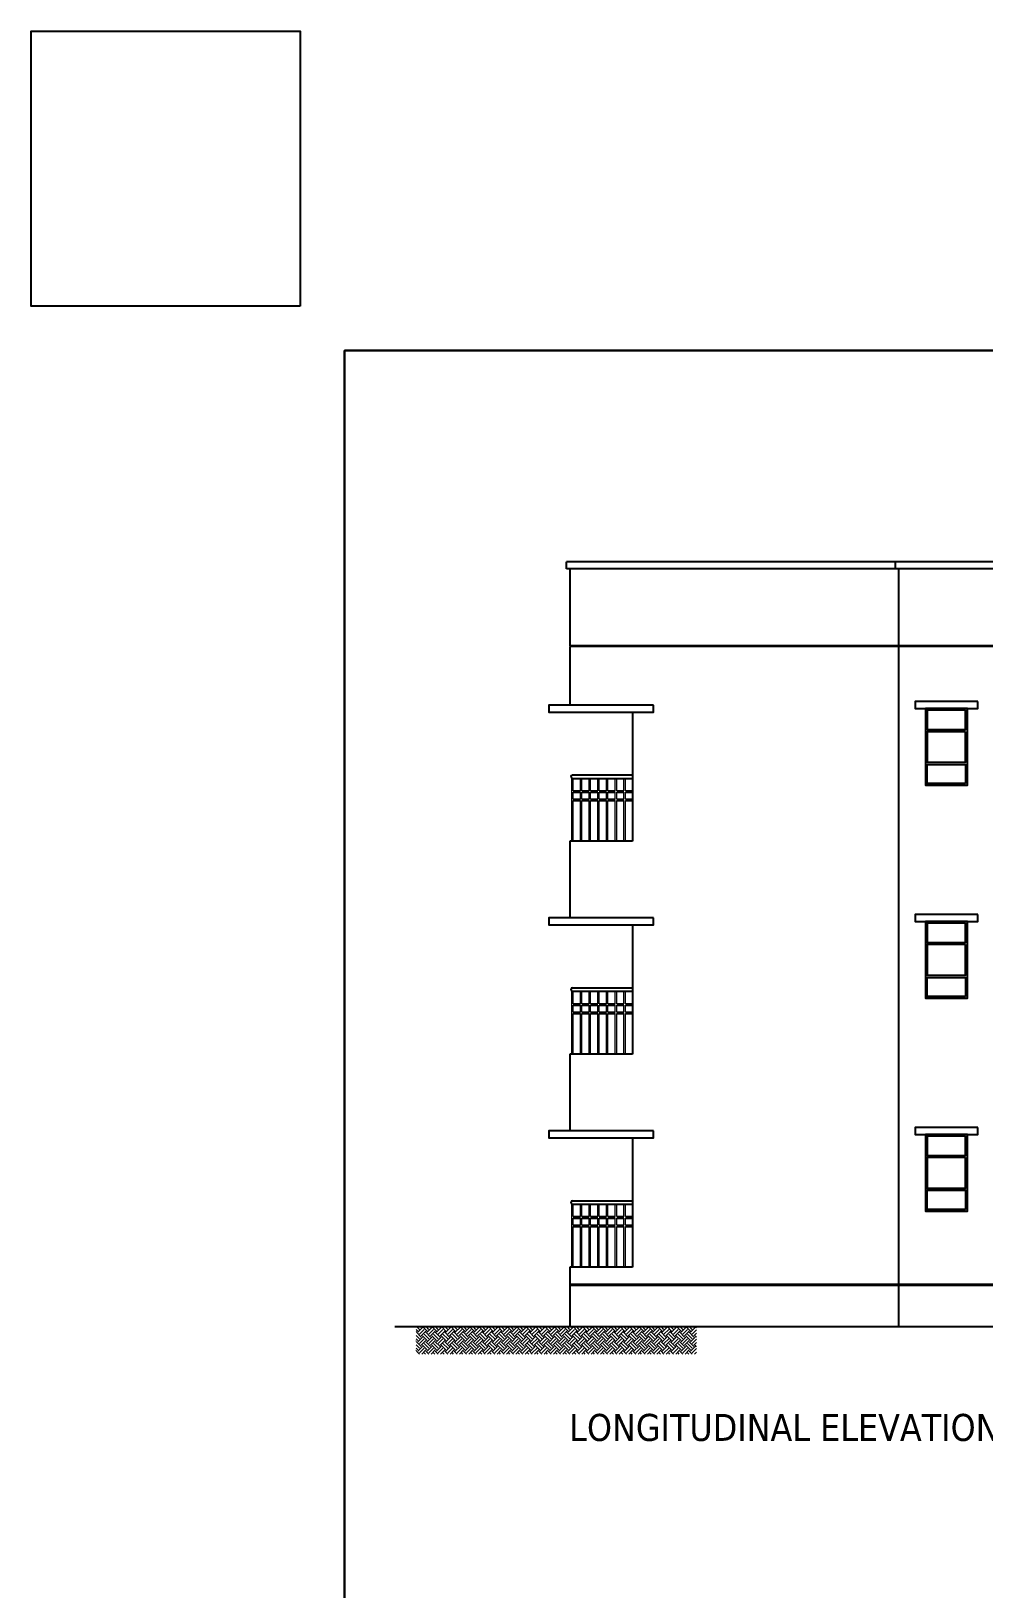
# Model space of a CAD drawing. Header units: metres. Extents: x -1441 to -394, y -133 to 518.
# Drawn here: x -1188.16 to -1174.51, y 136.36 to 158.67 of the extents above; entities that cross this region are included whole.
import ezdxf

# ---------------------------------------------------------------- set-up
doc = ezdxf.new("R2010")
doc.units = ezdxf.units.M
doc.header["$LTSCALE"] = 25.4
doc.layers.get('0').update_dxf_attribs({"linetype": 'CONTINUOUS'})
doc.styles.add('logo', font='tahoma.ttf', dxfattribs={"height": 0.0508})

msp = doc.modelspace()

# ---------------------------------------------------------------- hatches: boundary and pattern name
at = {"linetype": 'Continuous', "lineweight": 9}
h = msp.add_hatch(dxfattribs=at)
h.set_pattern_fill('EARTH', color=8, scale=0.015, angle=45, style=0)
h.set_pattern_definition([(45, (-2029.03703, -82.1387), (9e-18, 0.134701482), [0.095248331, -0.095248331]), (45, (-2029.06229, -82.11344), (9e-18, 0.134701482), [0.095248331, -0.095248331]), (45, (-2029.08754, -82.08818), (9e-18, 0.134701482), [0.095248331, -0.095248331]), (135, (-2029.08754, -82.07135), (-0.134701482, 9e-18), [0.095248331, -0.095248331]), (135, (-2029.06229, -82.04609), (-0.134701482, 9e-18), [0.095248331, -0.095248331]), (135, (-2029.03703, -82.02083), (-0.134701482, 9e-18), [0.095248331, -0.095248331])])
h.paths.add_polyline_path([(-1178.629, 140.112), (-1182.647, 140.112), (-1182.647, 139.723), (-1178.629, 139.723)])

# ---------------------------------------------------------------- linework, layer by layer
at = {"color": 7, "linetype": 'Continuous'}
for p, q in [((-1157.728, 151.068), (-1180.492, 151.068)), ((-1180.492, 150.968), (-1180.492, 151.068)), ((-1175.782, 150.968), (-1175.782, 151.068)), ((-1157.728, 150.968), (-1180.492, 150.968)), ((-1180.445, 150.968), (-1180.445, 149.868)), ((-1175.735, 150.968), (-1175.735, 149.868)), ((-1157.775, 149.868), (-1180.445, 149.868)), ((-1157.775, 149.855), (-1180.445, 149.855)), ((-1180.445, 149.855), (-1180.445, 149.018)), ((-1180.431, 149.868), (-1180.431, 149.855)), ((-1175.735, 149.855), (-1175.735, 140.718)), ((-1175.721, 149.868), (-1175.721, 149.855)), ((-1179.545, 148.918), (-1179.545, 147.068)), ((-1180.445, 147.068), (-1180.445, 145.968)), ((-1179.545, 147.068), (-1180.445, 147.068)), ((-1179.545, 145.868), (-1179.545, 144.018)), ((-1180.445, 144.018), (-1180.445, 142.918)), ((-1179.545, 144.018), (-1180.445, 144.018)), ((-1179.545, 142.818), (-1179.545, 140.968)), ((-1180.445, 140.968), (-1180.445, 140.118)), ((-1179.545, 140.968), (-1180.445, 140.968)), ((-1157.775, 140.718), (-1180.445, 140.718)), ((-1157.775, 140.705), (-1180.445, 140.705)), ((-1180.431, 140.718), (-1180.431, 140.705)), ((-1175.735, 140.705), (-1175.735, 140.118)), ((-1175.721, 140.718), (-1175.721, 140.705))]:
    msp.add_line(p, q, dxfattribs=at)
at = {"color": 8, "linetype": 'Continuous', "lineweight": 13}
for p, q in [((-1180.415, 147.068), (-1180.415, 147.97)), ((-1180.395, 147.791), (-1180.395, 147.968)), ((-1180.29, 147.791), (-1180.29, 147.968)), ((-1180.27, 147.791), (-1180.27, 147.968)), ((-1180.166, 147.791), (-1180.166, 147.968)), ((-1180.146, 147.791), (-1180.146, 147.968)), ((-1180.042, 147.791), (-1180.042, 147.968)), ((-1180.022, 147.791), (-1180.022, 147.968)), ((-1179.918, 147.791), (-1179.918, 147.968)), ((-1179.898, 147.791), (-1179.898, 147.968)), ((-1179.793, 147.791), (-1179.793, 147.968)), ((-1179.773, 147.791), (-1179.773, 147.968)), ((-1179.669, 147.791), (-1179.669, 147.968)), ((-1179.649, 147.791), (-1179.649, 147.968)), ((-1180.395, 147.671), (-1180.395, 147.771)), ((-1180.29, 147.671), (-1180.29, 147.771)), ((-1180.27, 147.671), (-1180.27, 147.771)), ((-1180.166, 147.671), (-1180.166, 147.771)), ((-1180.146, 147.671), (-1180.146, 147.771)), ((-1180.042, 147.671), (-1180.042, 147.771)), ((-1180.022, 147.671), (-1180.022, 147.771)), ((-1179.918, 147.671), (-1179.918, 147.771)), ((-1179.898, 147.671), (-1179.898, 147.771)), ((-1179.793, 147.671), (-1179.793, 147.771)), ((-1179.773, 147.671), (-1179.773, 147.771)), ((-1179.669, 147.671), (-1179.669, 147.771)), ((-1179.649, 147.671), (-1179.649, 147.771)), ((-1180.395, 147.068), (-1180.395, 147.651)), ((-1180.29, 147.068), (-1180.29, 147.651)), ((-1180.27, 147.068), (-1180.27, 147.651)), ((-1180.166, 147.068), (-1180.166, 147.651)), ((-1180.146, 147.068), (-1180.146, 147.651)), ((-1180.042, 147.068), (-1180.042, 147.651)), ((-1180.022, 147.068), (-1180.022, 147.651)), ((-1179.918, 147.068), (-1179.918, 147.651)), ((-1179.898, 147.068), (-1179.898, 147.651)), ((-1179.793, 147.068), (-1179.793, 147.651)), ((-1179.773, 147.068), (-1179.773, 147.651)), ((-1179.669, 147.068), (-1179.669, 147.651)), ((-1179.649, 147.068), (-1179.649, 147.651)), ((-1180.415, 144.018), (-1180.415, 144.92)), ((-1180.395, 144.741), (-1180.395, 144.918)), ((-1180.29, 144.741), (-1180.29, 144.918)), ((-1180.27, 144.741), (-1180.27, 144.918)), ((-1180.166, 144.741), (-1180.166, 144.918)), ((-1180.146, 144.741), (-1180.146, 144.918)), ((-1180.042, 144.741), (-1180.042, 144.918)), ((-1180.022, 144.741), (-1180.022, 144.918)), ((-1179.918, 144.741), (-1179.918, 144.918)), ((-1179.898, 144.741), (-1179.898, 144.918)), ((-1179.793, 144.741), (-1179.793, 144.918)), ((-1179.773, 144.741), (-1179.773, 144.918)), ((-1179.669, 144.741), (-1179.669, 144.918)), ((-1179.649, 144.741), (-1179.649, 144.918)), ((-1180.395, 144.621), (-1180.395, 144.721)), ((-1180.395, 144.018), (-1180.395, 144.601)), ((-1180.29, 144.621), (-1180.29, 144.721)), ((-1180.29, 144.018), (-1180.29, 144.601)), ((-1180.27, 144.621), (-1180.27, 144.721)), ((-1180.27, 144.018), (-1180.27, 144.601)), ((-1180.166, 144.621), (-1180.166, 144.721)), ((-1180.166, 144.018), (-1180.166, 144.601)), ((-1180.146, 144.621), (-1180.146, 144.721)), ((-1180.146, 144.018), (-1180.146, 144.601)), ((-1180.042, 144.621), (-1180.042, 144.721)), ((-1180.042, 144.018), (-1180.042, 144.601)), ((-1180.022, 144.621), (-1180.022, 144.721)), ((-1180.022, 144.018), (-1180.022, 144.601)), ((-1179.918, 144.621), (-1179.918, 144.721)), ((-1179.918, 144.018), (-1179.918, 144.601)), ((-1179.898, 144.621), (-1179.898, 144.721)), ((-1179.898, 144.018), (-1179.898, 144.601)), ((-1179.793, 144.621), (-1179.793, 144.721)), ((-1179.793, 144.018), (-1179.793, 144.601)), ((-1179.773, 144.621), (-1179.773, 144.721)), ((-1179.773, 144.018), (-1179.773, 144.601)), ((-1179.669, 144.621), (-1179.669, 144.721)), ((-1179.669, 144.018), (-1179.669, 144.601)), ((-1179.649, 144.621), (-1179.649, 144.721)), ((-1179.649, 144.018), (-1179.649, 144.601)), ((-1180.415, 140.968), (-1180.415, 141.87)), ((-1180.395, 141.691), (-1180.395, 141.868)), ((-1180.395, 141.571), (-1180.395, 141.671)), ((-1180.29, 141.691), (-1180.29, 141.868)), ((-1180.29, 141.571), (-1180.29, 141.671)), ((-1180.27, 141.691), (-1180.27, 141.868)), ((-1180.27, 141.571), (-1180.27, 141.671)), ((-1180.166, 141.691), (-1180.166, 141.868)), ((-1180.166, 141.571), (-1180.166, 141.671)), ((-1180.146, 141.691), (-1180.146, 141.868)), ((-1180.146, 141.571), (-1180.146, 141.671)), ((-1180.042, 141.691), (-1180.042, 141.868)), ((-1180.042, 141.571), (-1180.042, 141.671)), ((-1180.022, 141.691), (-1180.022, 141.868)), ((-1180.022, 141.571), (-1180.022, 141.671)), ((-1179.918, 141.691), (-1179.918, 141.868)), ((-1179.918, 141.571), (-1179.918, 141.671)), ((-1179.898, 141.691), (-1179.898, 141.868)), ((-1179.898, 141.571), (-1179.898, 141.671)), ((-1179.793, 141.691), (-1179.793, 141.868)), ((-1179.793, 141.571), (-1179.793, 141.671)), ((-1179.773, 141.691), (-1179.773, 141.868)), ((-1179.773, 141.571), (-1179.773, 141.671)), ((-1179.669, 141.691), (-1179.669, 141.868)), ((-1179.669, 141.571), (-1179.669, 141.671)), ((-1179.649, 141.691), (-1179.649, 141.868)), ((-1179.649, 141.571), (-1179.649, 141.671)), ((-1180.395, 140.968), (-1180.395, 141.551)), ((-1180.29, 140.968), (-1180.29, 141.551)), ((-1180.27, 140.968), (-1180.27, 141.551)), ((-1180.166, 140.968), (-1180.166, 141.551)), ((-1180.146, 140.968), (-1180.146, 141.551)), ((-1180.042, 140.968), (-1180.042, 141.551)), ((-1180.022, 140.968), (-1180.022, 141.551)), ((-1179.918, 140.968), (-1179.918, 141.551)), ((-1179.898, 140.968), (-1179.898, 141.551)), ((-1179.793, 140.968), (-1179.793, 141.551)), ((-1179.773, 140.968), (-1179.773, 141.551)), ((-1179.669, 140.968), (-1179.669, 141.551)), ((-1179.649, 140.968), (-1179.649, 141.551))]:
    msp.add_line(p, q, dxfattribs=at)
at = {"color": 8, "linetype": 'Continuous'}
for p, q in [((-1180.405, 148.018), (-1179.545, 148.018)), ((-1180.405, 147.968), (-1179.545, 147.968)), ((-1180.395, 147.791), (-1180.29, 147.791)), ((-1180.395, 147.771), (-1180.29, 147.771)), ((-1180.27, 147.791), (-1180.166, 147.791)), ((-1180.27, 147.771), (-1180.166, 147.771)), ((-1180.146, 147.791), (-1180.042, 147.791)), ((-1180.146, 147.771), (-1180.042, 147.771)), ((-1180.022, 147.791), (-1179.918, 147.791)), ((-1180.022, 147.771), (-1179.918, 147.771)), ((-1179.898, 147.791), (-1179.793, 147.791)), ((-1179.898, 147.771), (-1179.793, 147.771)), ((-1179.773, 147.791), (-1179.669, 147.791)), ((-1179.773, 147.771), (-1179.669, 147.771)), ((-1179.649, 147.791), (-1179.545, 147.791)), ((-1179.649, 147.771), (-1179.545, 147.771)), ((-1180.395, 147.671), (-1180.29, 147.671)), ((-1180.395, 147.651), (-1180.29, 147.651)), ((-1180.27, 147.671), (-1180.166, 147.671)), ((-1180.27, 147.651), (-1180.166, 147.651)), ((-1180.146, 147.671), (-1180.042, 147.671)), ((-1180.146, 147.651), (-1180.042, 147.651)), ((-1180.022, 147.671), (-1179.918, 147.671)), ((-1180.022, 147.651), (-1179.918, 147.651)), ((-1179.898, 147.671), (-1179.793, 147.671)), ((-1179.898, 147.651), (-1179.793, 147.651)), ((-1179.773, 147.671), (-1179.669, 147.671)), ((-1179.773, 147.651), (-1179.669, 147.651)), ((-1179.649, 147.671), (-1179.545, 147.671)), ((-1179.649, 147.651), (-1179.545, 147.651)), ((-1180.405, 144.968), (-1179.545, 144.968)), ((-1180.405, 144.918), (-1179.545, 144.918)), ((-1180.395, 144.741), (-1180.29, 144.741)), ((-1180.395, 144.721), (-1180.29, 144.721)), ((-1180.395, 144.621), (-1180.29, 144.621)), ((-1180.395, 144.601), (-1180.29, 144.601)), ((-1180.27, 144.741), (-1180.166, 144.741)), ((-1180.27, 144.721), (-1180.166, 144.721)), ((-1180.27, 144.621), (-1180.166, 144.621)), ((-1180.27, 144.601), (-1180.166, 144.601)), ((-1180.146, 144.741), (-1180.042, 144.741)), ((-1180.146, 144.721), (-1180.042, 144.721)), ((-1180.146, 144.621), (-1180.042, 144.621)), ((-1180.146, 144.601), (-1180.042, 144.601)), ((-1180.022, 144.741), (-1179.918, 144.741)), ((-1180.022, 144.721), (-1179.918, 144.721)), ((-1180.022, 144.621), (-1179.918, 144.621)), ((-1180.022, 144.601), (-1179.918, 144.601)), ((-1179.898, 144.741), (-1179.793, 144.741)), ((-1179.898, 144.721), (-1179.793, 144.721)), ((-1179.898, 144.621), (-1179.793, 144.621)), ((-1179.898, 144.601), (-1179.793, 144.601)), ((-1179.773, 144.741), (-1179.669, 144.741)), ((-1179.773, 144.721), (-1179.669, 144.721)), ((-1179.773, 144.621), (-1179.669, 144.621)), ((-1179.773, 144.601), (-1179.669, 144.601)), ((-1179.649, 144.741), (-1179.545, 144.741)), ((-1179.649, 144.721), (-1179.545, 144.721)), ((-1179.649, 144.621), (-1179.545, 144.621)), ((-1179.649, 144.601), (-1179.545, 144.601)), ((-1180.405, 141.918), (-1179.545, 141.918)), ((-1180.405, 141.868), (-1179.545, 141.868)), ((-1180.395, 141.691), (-1180.29, 141.691)), ((-1180.395, 141.671), (-1180.29, 141.671)), ((-1180.27, 141.691), (-1180.166, 141.691)), ((-1180.27, 141.671), (-1180.166, 141.671)), ((-1180.146, 141.691), (-1180.042, 141.691)), ((-1180.146, 141.671), (-1180.042, 141.671)), ((-1180.022, 141.691), (-1179.918, 141.691)), ((-1180.022, 141.671), (-1179.918, 141.671)), ((-1179.898, 141.691), (-1179.793, 141.691)), ((-1179.898, 141.671), (-1179.793, 141.671)), ((-1179.773, 141.691), (-1179.669, 141.691)), ((-1179.773, 141.671), (-1179.669, 141.671)), ((-1179.649, 141.691), (-1179.545, 141.691)), ((-1179.649, 141.671), (-1179.545, 141.671)), ((-1180.395, 141.571), (-1180.29, 141.571)), ((-1180.395, 141.551), (-1180.29, 141.551)), ((-1180.27, 141.571), (-1180.166, 141.571)), ((-1180.27, 141.551), (-1180.166, 141.551)), ((-1180.146, 141.571), (-1180.042, 141.571)), ((-1180.146, 141.551), (-1180.042, 141.551)), ((-1180.022, 141.571), (-1179.918, 141.571)), ((-1180.022, 141.551), (-1179.918, 141.551)), ((-1179.898, 141.571), (-1179.793, 141.571)), ((-1179.898, 141.551), (-1179.793, 141.551)), ((-1179.773, 141.571), (-1179.669, 141.571)), ((-1179.773, 141.551), (-1179.669, 141.551)), ((-1179.649, 141.571), (-1179.545, 141.571)), ((-1179.649, 141.551), (-1179.545, 141.551))]:
    msp.add_line(p, q, dxfattribs=at)
at = {"color": 7}
msp.add_line((-1182.951, 140.118), (-1152.996, 140.118), dxfattribs=at)
at = {"color": 8}
msp.add_lwpolyline([(-1184.306, 154.729), (-1188.16, 154.729), (-1188.16, 158.669), (-1184.306, 158.669)], close=True, dxfattribs=at)
at = {"lineweight": 30}
msp.add_lwpolyline([(-1123.45, 154.094), (-1183.671, 154.094), (-1183.671, 114.053), (-1123.45, 114.053)], close=True, dxfattribs=at)
at = {"color": 7, "linetype": 'Continuous'}
for points in [[(-1179.245, 149.018), (-1180.745, 149.018), (-1180.745, 148.918), (-1179.245, 148.918)], [(-1179.245, 145.968), (-1180.745, 145.968), (-1180.745, 145.868), (-1179.245, 145.868)], [(-1179.245, 142.918), (-1180.745, 142.918), (-1180.745, 142.818), (-1179.245, 142.818)]]:
    msp.add_lwpolyline(points, close=True, dxfattribs=at)
at = {"color": 7, "lineweight": 25}
for points in [[(-1174.599, 149.068), (-1175.499, 149.068), (-1175.499, 148.968), (-1174.599, 148.968)], [(-1174.599, 146.018), (-1175.499, 146.018), (-1175.499, 145.918), (-1174.599, 145.918)], [(-1174.599, 142.968), (-1175.499, 142.968), (-1175.499, 142.868), (-1174.599, 142.868)]]:
    msp.add_lwpolyline(points, close=True, dxfattribs=at)
at = {"color": 38, "linetype": 'Continuous'}
for points in [[(-1174.749, 148.968), (-1175.349, 148.968), (-1175.349, 147.868), (-1174.749, 147.868)], [(-1174.749, 145.918), (-1175.349, 145.918), (-1175.349, 144.818), (-1174.749, 144.818)], [(-1174.749, 142.868), (-1175.349, 142.868), (-1175.349, 141.768), (-1174.749, 141.768)]]:
    msp.add_lwpolyline(points, close=True, dxfattribs=at)
at = {"color": 144, "linetype": 'Continuous'}
for points in [[(-1174.777, 148.944), (-1175.324, 148.944), (-1175.324, 148.668), (-1174.777, 148.668)], [(-1174.777, 148.636), (-1175.324, 148.636), (-1175.324, 148.199), (-1174.777, 148.199)], [(-1174.777, 147.892), (-1175.324, 147.892), (-1175.324, 148.168), (-1174.777, 148.168)], [(-1174.777, 145.894), (-1175.324, 145.894), (-1175.324, 145.618), (-1174.777, 145.618)], [(-1174.777, 145.586), (-1175.324, 145.586), (-1175.324, 145.149), (-1174.777, 145.149)], [(-1174.777, 144.842), (-1175.324, 144.842), (-1175.324, 145.118), (-1174.777, 145.118)], [(-1174.777, 142.844), (-1175.324, 142.844), (-1175.324, 142.568), (-1174.777, 142.568)], [(-1174.777, 142.536), (-1175.324, 142.536), (-1175.324, 142.099), (-1174.777, 142.099)], [(-1174.777, 141.792), (-1175.324, 141.792), (-1175.324, 142.068), (-1174.777, 142.068)]]:
    msp.add_lwpolyline(points, close=True, dxfattribs=at)
at = {"color": 8, "linetype": 'Continuous'}
for centre in [(-1180.405, 147.993), (-1180.405, 144.943), (-1180.405, 141.893)]:
    msp.add_arc(centre, 0.025, 90, 270, dxfattribs=at)

# ---------------------------------------------------------------- texts
at = {"style": 'logo'}
msp.add_text('LONGITUDINAL ELEVATION - BUILDING NO. - 1', height=0.38678, dxfattribs=at).set_placement((-1180.453, 138.479))

doc.saveas('drawing.dxf')
